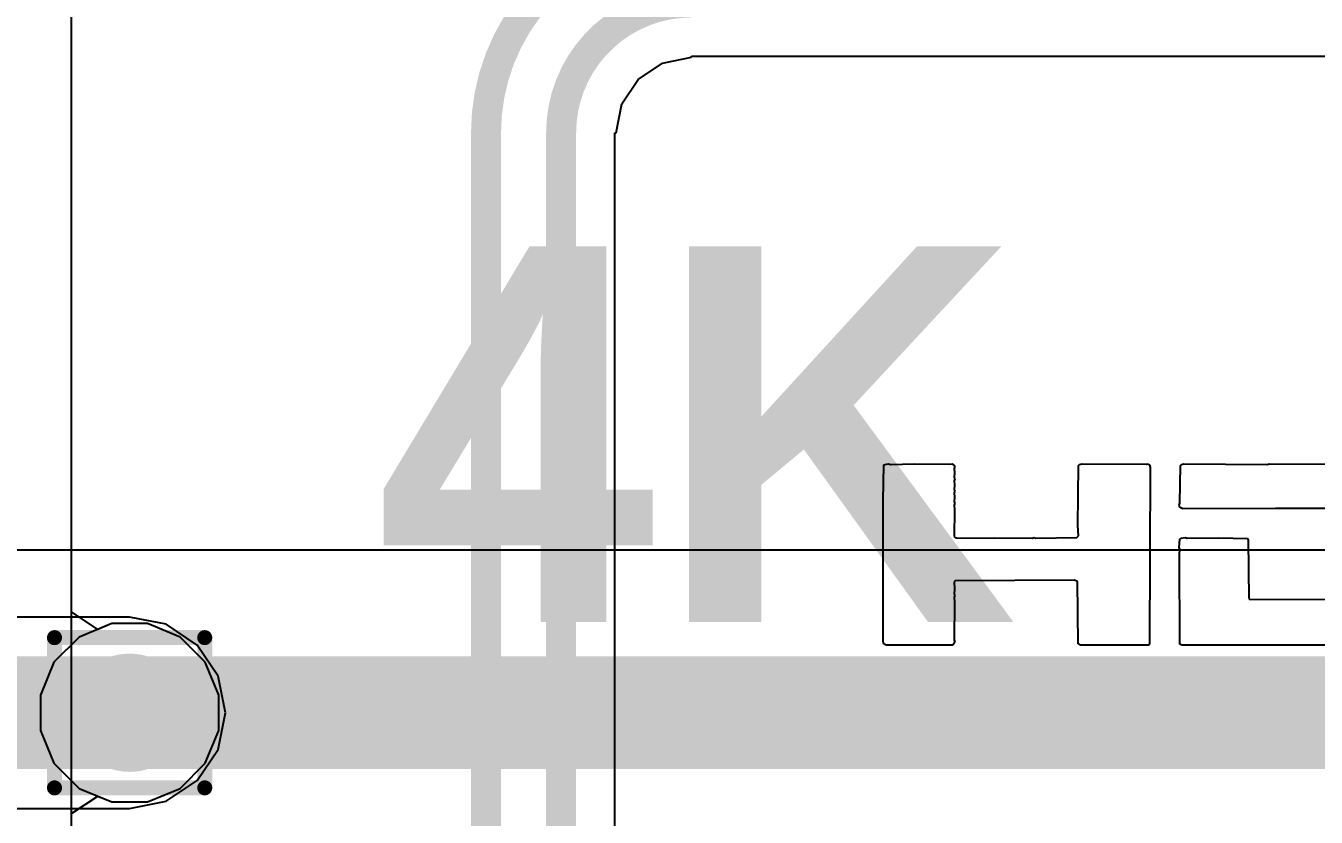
# Model space of a CAD drawing. Header units: inches. Extents: x -6 to 283, y -12 to 154.
# Drawn here: x 66.702 to 71.065, y -4.311 to -1.634 of the extents above; entities that cross this region are included whole.
import ezdxf

# ---------------------------------------------------------------- set-up
doc = ezdxf.new("R2010")
doc.units = ezdxf.units.IN
for name, color, linetype in [('Bottom Layer', 5, 'Continuous'), ('Drill Drawing', 1, 'Continuous'), ('GND-1', 16, 'Continuous'), ('GND-2', 90, 'Continuous'), ('GND-3', 216, 'Continuous'), ('GND-4', 54, 'Continuous'), ('PWR-1', 156, 'Continuous'), ('PWR-2', 130, 'Continuous'), ('Signal L1', 76, 'Continuous'), ('Signal L2', 6, 'Continuous'), ('Top Layer', 1, 'Continuous'), ('Top Overlay', 2, 'Continuous'), ('Via Holes', 16, 'Continuous')]:
    doc.layers.add(name, color=color, linetype=linetype)
doc.styles.add('Bauhaus 93_Bold', font='', dxfattribs={"height": 0.2})
doc.styles.get('Bauhaus 93_Bold').set_extended_font_data('Bauhaus 93', bold=True)

msp = doc.modelspace()

# ---------------------------------------------------------------- hatches: boundary and pattern name
at = {"layer": 'Bottom Layer'}
h = msp.add_hatch(color=5, dxfattribs=at)
edge = h.paths.add_edge_path()
edge.add_arc((67.0531, -3.9576), 0.2, 0, 360)
at = {"layer": 'GND-1'}
h = msp.add_hatch(color=16, dxfattribs=at)
edge = h.paths.add_edge_path()
edge.add_arc((67.0531, -3.9576), 0.2, 0, 360)
at = {"layer": 'GND-2'}
h = msp.add_hatch(color=90, dxfattribs=at)
edge = h.paths.add_edge_path()
edge.add_arc((67.0531, -3.9576), 0.2, 0, 360)
at = {"layer": 'GND-3'}
h = msp.add_hatch(color=216, dxfattribs=at)
edge = h.paths.add_edge_path()
edge.add_arc((67.0531, -3.9576), 0.2, 0, 360)
at = {"layer": 'GND-4'}
h = msp.add_hatch(color=54, dxfattribs=at)
edge = h.paths.add_edge_path()
edge.add_arc((67.0531, -3.9576), 0.2, 0, 360)
at = {"layer": 'PWR-1'}
h = msp.add_hatch(color=156, dxfattribs=at)
edge = h.paths.add_edge_path()
edge.add_arc((67.0531, -3.9576), 0.2, 0, 360)
at = {"layer": 'PWR-2'}
h = msp.add_hatch(color=130, dxfattribs=at)
edge = h.paths.add_edge_path()
edge.add_arc((67.0531, -3.9576), 0.2, 0, 360)
at = {"layer": 'Signal L1'}
h = msp.add_hatch(color=76, dxfattribs=at)
edge = h.paths.add_edge_path()
edge.add_arc((67.0531, -3.9576), 0.2, 0, 360)
at = {"layer": 'Signal L2'}
h = msp.add_hatch(color=6, dxfattribs=at)
edge = h.paths.add_edge_path()
edge.add_arc((67.0531, -3.9576), 0.2, 0, 360)
at = {"layer": 'Top Layer'}
h = msp.add_hatch(color=1, dxfattribs=at)
edge = h.paths.add_edge_path()
edge.add_arc((67.0531, -3.9576), 0.2, 0, 360)
at = {"layer": 'Via Holes'}
h = msp.add_hatch(color=7, dxfattribs=at)
edge = h.paths.add_edge_path()
edge.add_arc((67.0531, -3.9576), 0.1, 0, 360)

# ---------------------------------------------------------------- linework, layer by layer
at = {"layer": 'Bottom Layer'}
for p, q in [((66.8562, -5.5408), (66.8562, -0.4943)), ((66.8562, -3.6165), (66.8562, -0.5073)), ((66.9451, -3.6759), (66.8562, -3.6165)), ((66.9931, -3.656), (66.9451, -3.6759)), ((67.1131, -3.656), (66.9931, -3.656)), ((67.2239, -3.7019), (67.1131, -3.656)), ((67.3088, -3.7868), (67.2239, -3.7019)), ((67.3547, -3.8976), (67.3088, -3.7868)), ((67.3547, -4.0176), (67.3547, -3.8976)), ((67.3088, -4.1285), (67.3547, -4.0176)), ((67.2239, -4.2133), (67.3088, -4.1285)), ((67.1131, -4.2592), (67.2239, -4.2133)), ((66.8562, -4.2988), (66.9451, -4.2394)), ((66.9451, -4.2394), (66.9931, -4.2592)), ((66.9931, -4.2592), (67.1131, -4.2592)), ((66.8562, -5.5131), (66.8562, -4.2988))]:
    msp.add_line(p, q, dxfattribs=at)
at = {"layer": 'Drill Drawing'}
for points in [[(66.7991, -3.7036, 0.0508, 0.0508, 0), (67.3071, -3.7036, 0.0508, 0.0508, 0)], [(66.7991, -4.2116, 0.0508, 0.0508, 0), (66.7991, -3.7036, 0.0508, 0.0508, 0)], [(67.3071, -4.2116, 0.0508, 0.0508, 0), (67.3071, -3.7036, 0.0508, 0.0508, 0)], [(66.7991, -4.2116, 0.0508, 0.0508, 0), (67.3071, -4.2116, 0.0508, 0.0508, 0)]]:
    msp.add_lwpolyline(points, format="xyseb", dxfattribs=at)
for points in [[(66.7864, -3.7036, 0.0254, 0.0254, 1), (66.8118, -3.7036, 0.0254, 0.0254, 1)], [(66.7864, -3.7036, 0.0254, 0.0254, 1), (66.8118, -3.7036, 0.0254, 0.0254, 1)], [(67.2944, -3.7036, 0.0254, 0.0254, 1), (67.3198, -3.7036, 0.0254, 0.0254, 1)], [(67.2944, -3.7036, 0.0254, 0.0254, 1), (67.3198, -3.7036, 0.0254, 0.0254, 1)], [(66.7864, -4.2116, 0.0254, 0.0254, 1), (66.8118, -4.2116, 0.0254, 0.0254, 1)], [(66.7864, -4.2116, 0.0254, 0.0254, 1), (66.8118, -4.2116, 0.0254, 0.0254, 1)], [(67.2944, -4.2116, 0.0254, 0.0254, 1), (67.3198, -4.2116, 0.0254, 0.0254, 1)], [(67.2944, -4.2116, 0.0254, 0.0254, 1), (67.3198, -4.2116, 0.0254, 0.0254, 1)]]:
    msp.add_lwpolyline(points, format="xyseb", close=True, dxfattribs=at)
at = {"layer": 'GND-1'}
for p, q in [((66.9931, -3.656), (66.8823, -3.7019)), ((67.1131, -3.656), (66.9931, -3.656)), ((67.2239, -3.7019), (67.1131, -3.656)), ((66.8823, -3.7019), (66.7974, -3.7868)), ((67.3088, -3.7868), (67.2239, -3.7019)), ((66.7974, -3.7868), (66.7515, -3.8976)), ((67.3547, -3.8976), (67.3088, -3.7868)), ((66.7515, -3.8976), (66.7515, -4.0176)), ((67.3547, -4.0176), (67.3547, -3.8976)), ((66.7515, -4.0176), (66.7974, -4.1285)), ((67.3088, -4.1285), (67.3547, -4.0176)), ((66.7974, -4.1285), (66.8823, -4.2133)), ((67.2239, -4.2133), (67.3088, -4.1285)), ((66.8823, -4.2133), (66.9931, -4.2592)), ((67.1131, -4.2592), (67.2239, -4.2133)), ((66.9931, -4.2592), (67.1131, -4.2592))]:
    msp.add_line(p, q, dxfattribs=at)
at = {"layer": 'GND-2'}
for p, q in [((66.9931, -3.656), (66.8823, -3.7019)), ((67.1131, -3.656), (66.9931, -3.656)), ((67.2239, -3.7019), (67.1131, -3.656)), ((66.8823, -3.7019), (66.7974, -3.7868)), ((67.3088, -3.7868), (67.2239, -3.7019)), ((66.7974, -3.7868), (66.7515, -3.8976)), ((67.3547, -3.8976), (67.3088, -3.7868)), ((66.7515, -3.8976), (66.7515, -4.0176)), ((67.3547, -4.0176), (67.3547, -3.8976)), ((66.7515, -4.0176), (66.7974, -4.1285)), ((67.3088, -4.1285), (67.3547, -4.0176)), ((66.7974, -4.1285), (66.8823, -4.2133)), ((67.2239, -4.2133), (67.3088, -4.1285)), ((66.8823, -4.2133), (66.9931, -4.2592)), ((67.1131, -4.2592), (67.2239, -4.2133)), ((66.9931, -4.2592), (67.1131, -4.2592))]:
    msp.add_line(p, q, dxfattribs=at)
at = {"layer": 'GND-3'}
for p, q in [((66.9931, -3.656), (66.8823, -3.7019)), ((67.1131, -3.656), (66.9931, -3.656)), ((67.2239, -3.7019), (67.1131, -3.656)), ((66.8823, -3.7019), (66.7974, -3.7868)), ((67.3088, -3.7868), (67.2239, -3.7019)), ((66.7974, -3.7868), (66.7515, -3.8976)), ((67.3547, -3.8976), (67.3088, -3.7868)), ((66.7515, -3.8976), (66.7515, -4.0176)), ((67.3547, -4.0176), (67.3547, -3.8976)), ((66.7515, -4.0176), (66.7974, -4.1285)), ((67.3088, -4.1285), (67.3547, -4.0176)), ((66.7974, -4.1285), (66.8823, -4.2133)), ((67.2239, -4.2133), (67.3088, -4.1285)), ((66.8823, -4.2133), (66.9931, -4.2592)), ((67.1131, -4.2592), (67.2239, -4.2133)), ((66.9931, -4.2592), (67.1131, -4.2592))]:
    msp.add_line(p, q, dxfattribs=at)
at = {"layer": 'GND-4'}
for p, q in [((66.9931, -3.656), (66.8823, -3.7019)), ((67.1131, -3.656), (66.9931, -3.656)), ((67.2239, -3.7019), (67.1131, -3.656)), ((66.8823, -3.7019), (66.7974, -3.7868)), ((67.3088, -3.7868), (67.2239, -3.7019)), ((66.7974, -3.7868), (66.7515, -3.8976)), ((67.3547, -3.8976), (67.3088, -3.7868)), ((66.7515, -3.8976), (66.7515, -4.0176)), ((67.3547, -4.0176), (67.3547, -3.8976)), ((66.7515, -4.0176), (66.7974, -4.1285)), ((67.3088, -4.1285), (67.3547, -4.0176)), ((66.7974, -4.1285), (66.8823, -4.2133)), ((67.2239, -4.2133), (67.3088, -4.1285)), ((66.8823, -4.2133), (66.9931, -4.2592)), ((67.1131, -4.2592), (67.2239, -4.2133)), ((66.9931, -4.2592), (67.1131, -4.2592))]:
    msp.add_line(p, q, dxfattribs=at)
at = {"layer": 'PWR-1'}
msp.add_line((79.5226, -3.4078), (66.6196, -3.4078), dxfattribs=at)
msp.add_lwpolyline([(67.0531, -3.9576, 0.381, 0.381, 0), (79.8588, -3.9576, 0.381, 0.381, 0)], format="xyseb", dxfattribs=at)
msp.add_lwpolyline([(66.9579, -3.9576, 0.1905, 0.1905, 1), (67.1484, -3.9576, 0.1905, 0.1905, 1)], format="xyseb", close=True, dxfattribs=at)
at = {"layer": 'PWR-2'}
for p, q in [((66.9931, -3.656), (66.8823, -3.7019)), ((67.1131, -3.656), (66.9931, -3.656)), ((67.2239, -3.7019), (67.1131, -3.656)), ((66.8823, -3.7019), (66.7974, -3.7868)), ((67.3088, -3.7868), (67.2239, -3.7019)), ((66.7974, -3.7868), (66.7515, -3.8976)), ((67.3547, -3.8976), (67.3088, -3.7868)), ((66.7515, -3.8976), (66.7515, -4.0176)), ((67.3547, -4.0176), (67.3547, -3.8976)), ((66.7515, -4.0176), (66.7974, -4.1285)), ((67.3088, -4.1285), (67.3547, -4.0176)), ((66.7974, -4.1285), (66.8823, -4.2133)), ((67.2239, -4.2133), (67.3088, -4.1285)), ((66.8823, -4.2133), (66.9931, -4.2592)), ((67.1131, -4.2592), (67.2239, -4.2133)), ((66.9931, -4.2592), (67.1131, -4.2592))]:
    msp.add_line(p, q, dxfattribs=at)
at = {"layer": 'Signal L1'}
for p, q in [((68.8552, -1.7604), (68.9529, -1.741)), ((68.9529, -1.741), (68.9529, -1.7367)), ((68.9529, -1.7367), (79.8628, -1.7367)), ((68.7725, -1.8157), (68.8552, -1.7604)), ((68.7172, -1.8985), (68.7725, -1.8157)), ((68.6977, -1.9961), (68.7172, -1.8985)), ((68.6934, -4.8697), (68.6934, -1.9961)), ((68.6934, -1.9961), (68.6977, -1.9961))]:
    msp.add_line(p, q, dxfattribs=at)
for points in [[(68.2581, -1.9961, 0.1016, 0.1016, -0.414214), (68.9529, -1.3014, 0.1016, 0.1016, 0)], [(68.5121, -1.9961, 0.1016, 0.1016, -0.414214), (68.9529, -1.5554, 0.1016, 0.1016, 0)], [(68.2581, -4.8697, 0.1016, 0.1016, 0), (68.2581, -1.9961, 0.1016, 0.1016, 0)], [(68.5121, -4.8697, 0.1016, 0.1016, 0), (68.5121, -1.9961, 0.1016, 0.1016, 0)]]:
    msp.add_lwpolyline(points, format="xyseb", dxfattribs=at)
for points in [[(68.2327, -1.9961, 0.0508, 0.0508, 1), (68.2835, -1.9961, 0.0508, 0.0508, 1)], [(68.2327, -1.9961, 0.0508, 0.0508, 1), (68.2835, -1.9961, 0.0508, 0.0508, 1)], [(68.4867, -1.9961, 0.0508, 0.0508, 1), (68.5375, -1.9961, 0.0508, 0.0508, 1)], [(68.4867, -1.9961, 0.0508, 0.0508, 1), (68.5375, -1.9961, 0.0508, 0.0508, 1)]]:
    msp.add_lwpolyline(points, format="xyseb", close=True, dxfattribs=at)
at = {"layer": 'Signal L2'}
for p, q in [((66.9931, -3.656), (66.8823, -3.7019)), ((67.1131, -3.656), (66.9931, -3.656)), ((67.2239, -3.7019), (67.1131, -3.656)), ((66.8823, -3.7019), (66.7974, -3.7868)), ((67.3088, -3.7868), (67.2239, -3.7019)), ((66.7974, -3.7868), (66.7515, -3.8976)), ((67.3547, -3.8976), (67.3088, -3.7868)), ((66.7515, -3.8976), (66.7515, -4.0176)), ((67.3547, -4.0176), (67.3547, -3.8976)), ((66.7515, -4.0176), (66.7974, -4.1285)), ((67.3088, -4.1285), (67.3547, -4.0176)), ((66.7974, -4.1285), (66.8823, -4.2133)), ((67.2239, -4.2133), (67.3088, -4.1285)), ((66.8823, -4.2133), (66.9931, -4.2592)), ((67.1131, -4.2592), (67.2239, -4.2133)), ((66.9931, -4.2592), (67.1131, -4.2592))]:
    msp.add_line(p, q, dxfattribs=at)
at = {"layer": 'Top Layer'}
for p, q in [((67.0531, -3.6339), (66.3872, -3.6339)), ((67.177, -3.6585), (67.0531, -3.6339)), ((67.282, -3.7287), (67.177, -3.6585)), ((67.3522, -3.8337), (67.282, -3.7287)), ((67.3768, -3.9576), (67.3522, -3.8337)), ((67.3522, -4.0815), (67.3768, -3.9576)), ((67.282, -4.1865), (67.3522, -4.0815)), ((67.177, -4.2567), (67.282, -4.1865)), ((67.0531, -4.2813), (67.177, -4.2567)), ((65.8163, -4.2813), (67.0531, -4.2813))]:
    msp.add_line(p, q, dxfattribs=at)
msp.add_lwpolyline([(65.6822, -3.9576, 0.381, 0.381, 0), (67.0531, -3.9576, 0.381, 0.381, 0)], format="xyseb", dxfattribs=at)
msp.add_lwpolyline([(66.9579, -3.9576, 0.1905, 0.1905, 1), (67.1484, -3.9576, 0.1905, 0.1905, 1)], format="xyseb", close=True, dxfattribs=at)
at = {"layer": 'Top Overlay'}
for p, q in [((69.6011, -3.2401), (69.6032, -3.1189)), ((69.6032, -3.1189), (69.6119, -3.1167)), ((69.6119, -3.1167), (69.6195, -3.1156)), ((69.6195, -3.1156), (69.626, -3.1178)), ((69.626, -3.1178), (69.7061, -3.1156)), ((69.7061, -3.1156), (69.8263, -3.1167)), ((69.8263, -3.1167), (69.8339, -3.1156)), ((69.8339, -3.1156), (69.8436, -3.1232)), ((69.8436, -3.1232), (69.8414, -3.1319)), ((69.8414, -3.1319), (69.8425, -3.1459)), ((70.2594, -3.3246), (70.2615, -3.121)), ((70.2615, -3.121), (70.2648, -3.1178)), ((70.2648, -3.1178), (70.2735, -3.1156)), ((70.2735, -3.1156), (70.4911, -3.1167)), ((70.4911, -3.1167), (70.4943, -3.1156)), ((70.4943, -3.1156), (70.5019, -3.1189)), ((70.5019, -3.1189), (70.5041, -3.1275)), ((70.5041, -3.1275), (70.5019, -3.7252)), ((70.6037, -3.2488), (70.6059, -3.121)), ((70.6059, -3.121), (70.6091, -3.1178)), ((70.6091, -3.1178), (70.6178, -3.1156)), ((70.6178, -3.1156), (70.8993, -3.1178)), ((70.8993, -3.1178), (70.9058, -3.1156)), ((70.9058, -3.1156), (71.2111, -3.1178)), ((69.8425, -3.1459), (69.8414, -3.1622)), ((69.8414, -3.1622), (69.8436, -3.1665)), ((69.8436, -3.1665), (69.8414, -3.173)), ((69.8414, -3.173), (69.8425, -3.1871)), ((69.8425, -3.1871), (69.8414, -3.2033)), ((69.8414, -3.2033), (69.8436, -3.2077)), ((69.8436, -3.2077), (69.8414, -3.2142)), ((69.8414, -3.2142), (69.8425, -3.2282)), ((69.8425, -3.2282), (69.8414, -3.2445)), ((69.6011, -3.2423), (69.6011, -3.2401)), ((69.6011, -3.7166), (69.6011, -3.2423)), ((69.8414, -3.2445), (69.8436, -3.2488)), ((69.8436, -3.2488), (69.8414, -3.2553)), ((69.8414, -3.2553), (69.8425, -3.2715)), ((69.8425, -3.2715), (69.8414, -3.3614)), ((70.6015, -3.2553), (70.6037, -3.2488)), ((70.6037, -3.2618), (70.6015, -3.2553)), ((70.6069, -3.265), (70.6037, -3.2618)), ((70.6145, -3.2683), (70.6069, -3.265)), ((70.9274, -3.2672), (70.6145, -3.2683)), ((70.9296, -3.2672), (70.9274, -3.2672)), ((71.2577, -3.2661), (70.9296, -3.2672)), ((70.2561, -3.3647), (70.2615, -3.3592)), ((70.2615, -3.3592), (70.2594, -3.3246)), ((69.8414, -3.3614), (69.8447, -3.3647)), ((69.8447, -3.3647), (69.8534, -3.3668)), ((69.8534, -3.3668), (69.9757, -3.3657)), ((69.9757, -3.3657), (70.1045, -3.3668)), ((70.1045, -3.3668), (70.111, -3.3647)), ((70.111, -3.3647), (70.1175, -3.3668)), ((70.1175, -3.3668), (70.2561, -3.3647)), ((70.6015, -3.3982), (70.6037, -3.3701)), ((70.6037, -3.4047), (70.6015, -3.3982)), ((70.6037, -3.3701), (70.6069, -3.3668)), ((70.6069, -3.3668), (70.6221, -3.3647)), ((70.6221, -3.3647), (70.6286, -3.3668)), ((70.6286, -3.3668), (70.7358, -3.3657)), ((70.7358, -3.3657), (70.8332, -3.3679)), ((70.8332, -3.3679), (70.8354, -3.3744)), ((70.8354, -3.3744), (70.8376, -3.5715)), ((70.6026, -3.4231), (70.6037, -3.4047)), ((70.6037, -3.7252), (70.6026, -3.4231)), ((69.8447, -3.5119), (69.8414, -3.5152)), ((69.8414, -3.5152), (69.8425, -3.5401)), ((70.2475, -3.5097), (69.8447, -3.5119)), ((70.2583, -3.5141), (70.2475, -3.5097)), ((70.2605, -3.7241), (70.2583, -3.5141)), ((69.8425, -3.5401), (69.8414, -3.5563)), ((69.8414, -3.5563), (69.8436, -3.5606)), ((69.8436, -3.5606), (69.8414, -3.5671)), ((69.8414, -3.5671), (69.8425, -3.5834)), ((70.8376, -3.5715), (70.8408, -3.5747)), ((70.8408, -3.5747), (71.2718, -3.5725)), ((69.8425, -3.5834), (69.8414, -3.7122)), ((69.6032, -3.7252), (69.6011, -3.7166)), ((69.6119, -3.7295), (69.6032, -3.7252)), ((69.836, -3.7285), (69.6119, -3.7295)), ((69.8436, -3.7187), (69.836, -3.7285)), ((69.8414, -3.7122), (69.8436, -3.7187)), ((70.268, -3.7295), (70.2605, -3.7241)), ((70.4987, -3.7285), (70.268, -3.7295)), ((70.5019, -3.7252), (70.4987, -3.7285)), ((70.6102, -3.7295), (70.6037, -3.7252)), ((71.3584, -3.7285), (70.6102, -3.7295))]:
    msp.add_line(p, q, dxfattribs=at)

# ---------------------------------------------------------------- texts
at = {"layer": 'Top Overlay', "style": 'Bauhaus 93_Bold'}
msp.add_text('4K', height=1.27, rotation=360, dxfattribs=at).set_placement((67.8858, -3.6505))

doc.saveas('drawing.dxf')
